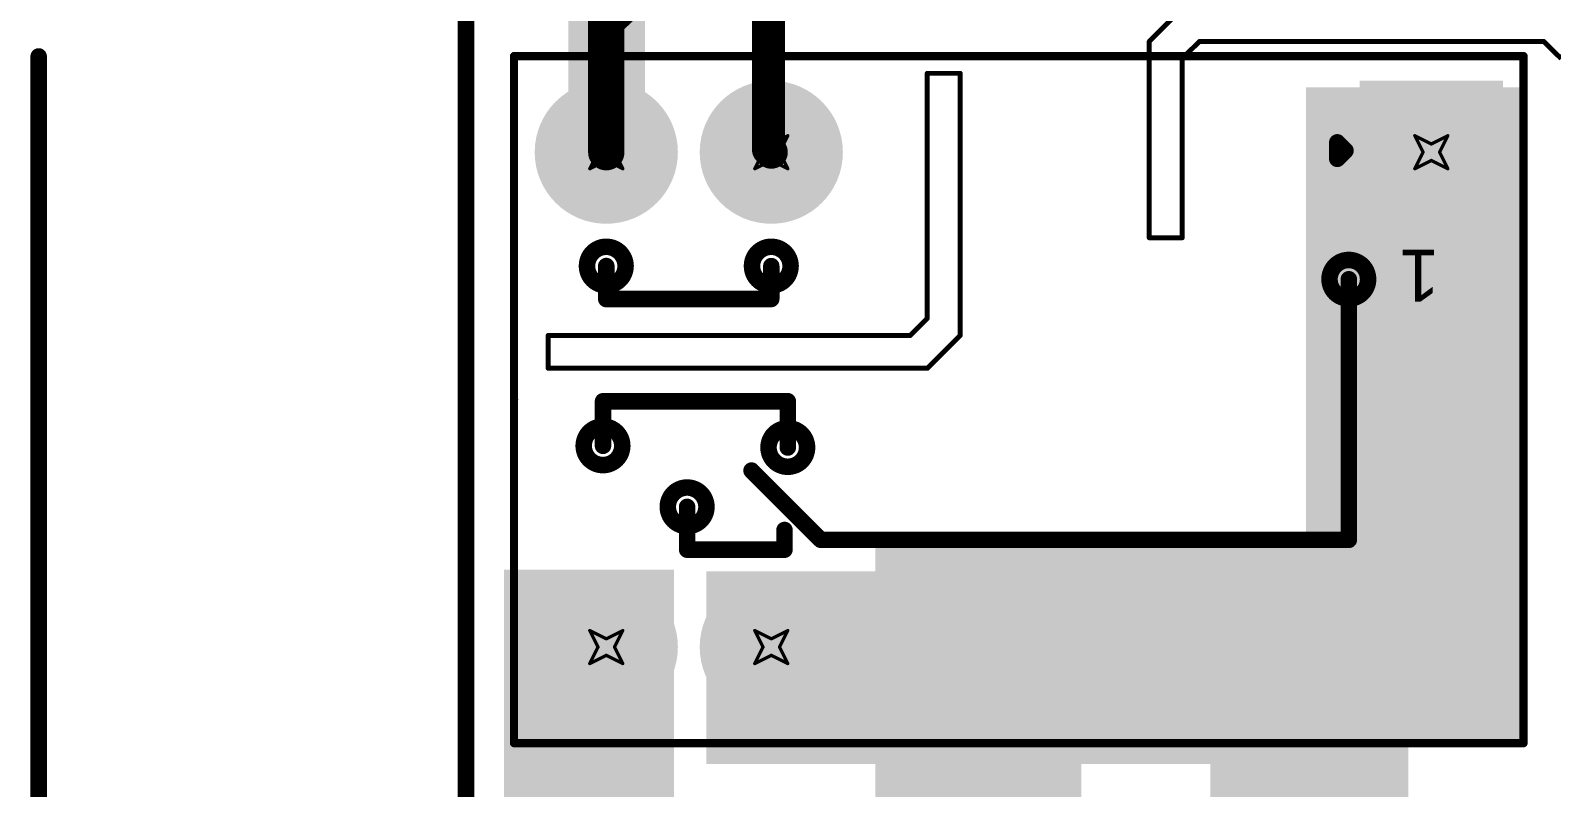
# Model space of a CAD drawing. Header units: inches. Extents: x -8 to 210, y -39 to 109.
# Drawn here: x -6.71 to 16.71, y 12.31 to 23.97 of the extents above; entities that cross this region are included whole.
import ezdxf

# ---------------------------------------------------------------- set-up
doc = ezdxf.new("R2010")
doc.units = ezdxf.units.IN
for name, color, linetype in [('Bottom Layer', 5, 'Continuous'), ('Bottom Solder', 6, 'Continuous'), ('Dimension', 6, 'Continuous'), ('Drill Drawing', 1, 'Continuous'), ('Multi-Layer', 9, 'Continuous'), ('Pad Holes', 156, 'Continuous'), ('Top Board_outline-Bottom 3D Body', 216, 'Continuous'), ('Top Layer', 1, 'Continuous'), ('Top Overlay', 2, 'Continuous'), ('Top Solder', 216, 'Continuous')]:
    doc.layers.add(name, color=color, linetype=linetype)
doc.styles.add('Arial', font='', dxfattribs={"height": 0.2})
doc.styles.get('Arial').set_extended_font_data('Arial')

# ---------------------------------------------------------------- blocks, each defined once
blk = doc.blocks.new('J102K1CS33VDC_20_83')
at = {"layer": 'Bottom Layer'}
h = blk.add_hatch(color=5, dxfattribs=at)
edge = h.paths.add_edge_path()
edge.add_arc((10.16, 7.62), 1, 0, 360)
h = blk.add_hatch(color=5, dxfattribs=at)
edge = h.paths.add_edge_path()
edge.add_arc((12.7, 7.62), 1, 0, 360)
blk.add_hatch(color=5, dxfattribs=at).paths.add_polyline_path([(1, 1), (1, -1), (-1, -1), (-1, 1)])
h = blk.add_hatch(color=5, dxfattribs=at)
edge = h.paths.add_edge_path()
edge.add_arc((10.16, 0), 1, 0, 360)
h = blk.add_hatch(color=5, dxfattribs=at)
edge = h.paths.add_edge_path()
edge.add_arc((12.7, 0), 1, 0, 360)
at = {"layer": 'Bottom Solder'}
h = blk.add_hatch(color=6, dxfattribs=at)
edge = h.paths.add_edge_path()
edge.add_arc((10.16, 7.62), 1.102, 0, 360)
h = blk.add_hatch(color=6, dxfattribs=at)
edge = h.paths.add_edge_path()
edge.add_arc((12.7, 7.62), 1.102, 0, 360)
blk.add_hatch(color=6, dxfattribs=at).paths.add_polyline_path([(1.102, 1.102), (1.102, -1.102), (-1.102, -1.102), (-1.102, 1.102)])
h = blk.add_hatch(color=6, dxfattribs=at)
edge = h.paths.add_edge_path()
edge.add_arc((10.16, 0), 1.102, 0, 360)
h = blk.add_hatch(color=6, dxfattribs=at)
edge = h.paths.add_edge_path()
edge.add_arc((12.7, 0), 1.102, 0, 360)
at = {"layer": 'Multi-Layer'}
h = blk.add_hatch(color=9, dxfattribs=at)
edge = h.paths.add_edge_path()
edge.add_arc((10.16, 7.62), 1, 0, 360)
h = blk.add_hatch(color=9, dxfattribs=at)
edge = h.paths.add_edge_path()
edge.add_arc((12.7, 7.62), 1, 0, 360)
blk.add_hatch(color=9, dxfattribs=at).paths.add_polyline_path([(1, 1), (1, -1), (-1, -1), (-1, 1)])
h = blk.add_hatch(color=9, dxfattribs=at)
edge = h.paths.add_edge_path()
edge.add_arc((10.16, 0), 1, 0, 360)
h = blk.add_hatch(color=9, dxfattribs=at)
edge = h.paths.add_edge_path()
edge.add_arc((12.7, 0), 1, 0, 360)
at = {"layer": 'Pad Holes'}
h = blk.add_hatch(color=7, dxfattribs=at)
edge = h.paths.add_edge_path()
edge.add_arc((10.16, 7.62), 0.51, 0, 360)
h = blk.add_hatch(color=7, dxfattribs=at)
edge = h.paths.add_edge_path()
edge.add_arc((12.7, 7.62), 0.51, 0, 360)
h = blk.add_hatch(color=7, dxfattribs=at)
edge = h.paths.add_edge_path()
edge.add_arc((0, 0), 0.51, 0, 360)
h = blk.add_hatch(color=7, dxfattribs=at)
edge = h.paths.add_edge_path()
edge.add_arc((10.16, 0), 0.51, 0, 360)
h = blk.add_hatch(color=7, dxfattribs=at)
edge = h.paths.add_edge_path()
edge.add_arc((12.7, 0), 0.51, 0, 360)
at = {"layer": 'Top Layer'}
h = blk.add_hatch(color=1, dxfattribs=at)
edge = h.paths.add_edge_path()
edge.add_arc((10.16, 7.62), 1, 0, 360)
h = blk.add_hatch(color=1, dxfattribs=at)
edge = h.paths.add_edge_path()
edge.add_arc((12.7, 7.62), 1, 0, 360)
blk.add_hatch(color=1, dxfattribs=at).paths.add_polyline_path([(1, 1), (1, -1), (-1, -1), (-1, 1)])
h = blk.add_hatch(color=1, dxfattribs=at)
edge = h.paths.add_edge_path()
edge.add_arc((10.16, 0), 1, 0, 360)
h = blk.add_hatch(color=1, dxfattribs=at)
edge = h.paths.add_edge_path()
edge.add_arc((12.7, 0), 1, 0, 360)
at = {"layer": 'Top Solder'}
h = blk.add_hatch(color=216, dxfattribs=at)
edge = h.paths.add_edge_path()
edge.add_arc((10.16, 7.62), 1.102, 0, 360)
h = blk.add_hatch(color=216, dxfattribs=at)
edge = h.paths.add_edge_path()
edge.add_arc((12.7, 7.62), 1.102, 0, 360)
blk.add_hatch(color=216, dxfattribs=at).paths.add_polyline_path([(1.102, 1.102), (1.102, -1.102), (-1.102, -1.102), (-1.102, 1.102)])
h = blk.add_hatch(color=216, dxfattribs=at)
edge = h.paths.add_edge_path()
edge.add_arc((10.16, 0), 1.102, 0, 360)
h = blk.add_hatch(color=216, dxfattribs=at)
edge = h.paths.add_edge_path()
edge.add_arc((12.7, 0), 1.102, 0, 360)
at = {"layer": 'Top Overlay'}
for points in [[(14.12, 9.1, 0.127, 0.127, 0), (-1.42, 9.1, 0.127, 0.127, 0)], [(-1.42, 9.1, 0.127, 0.127, 0), (-1.42, 3.81, 0.127, 0.127, 0)], [(14.12, 9.1, 0.127, 0.127, 0), (14.12, 3.81, 0.127, 0.127, 0)], [(9.398, 5.969, 0.254, 0.254, 0), (1.27, 5.969, 0.254, 0.254, 0)], [(1.27, 5.969, 0.254, 0.254, 0), (1.27, 1.956, 0.254, 0.254, 0)], [(10.465, 4.902, 0.254, 0.254, 0), (9.398, 5.969, 0.254, 0.254, 0)], [(11.455, 6.121, 0.254, 0.254, 0), (9.957, 6.121, 0.254, 0.254, 0)], [(9.957, 6.121, 0.254, 0.254, 0), (9.957, 5.817, 0.254, 0.254, 0)], [(11.455, 6.121, 0.254, 0.254, 0), (11.455, 5.461, 0.254, 0.254, 0)], [(9.906, 4.547, 0.254, 0.254, 0), (9.906, 3.835, 0.254, 0.254, 0)], [(12.751, 4.521, 0.254, 0.254, 0), (12.751, 3.835, 0.254, 0.254, 0)], [(-1.42, 3.81, 0.127, 0.127, 0), (-1.42, -1.48, 0.127, 0.127, 0)], [(12.751, 3.835, 0.254, 0.254, 0), (9.906, 3.835, 0.254, 0.254, 0)], [(14.12, 3.81, 0.127, 0.127, 0), (14.12, -1.48, 0.127, 0.127, 0)], [(12.7, 2.261, 0.254, 0.254, 0), (10.16, 2.261, 0.254, 0.254, 0)], [(10.16, 2.261, 0.254, 0.254, 0), (10.16, 1.753, 0.254, 0.254, 0)], [(12.7, 2.261, 0.254, 0.254, 0), (12.7, 1.753, 0.254, 0.254, 0)], [(1.448, 0.102, 0.254, 0.254, 0), (1.321, -0.025, 0.254, 0.254, 0)], [(1.448, -0.152, 0.254, 0.254, 0), (1.321, -0.025, 0.254, 0.254, 0)], [(1.448, 0.102, 0.254, 0.254, 0), (1.448, -0.152, 0.254, 0.254, 0)], [(14.12, -1.48, 0.127, 0.127, 0), (-1.42, -1.48, 0.127, 0.127, 0)]]:
    blk.add_lwpolyline(points, format="xyseb", dxfattribs=at)
for points in [[(-1.452, 9.1, 0.0635, 0.0635, 1), (-1.388, 9.1, 0.0635, 0.0635, 1)], [(-1.452, 9.1, 0.0635, 0.0635, 1), (-1.388, 9.1, 0.0635, 0.0635, 1)], [(14.088, 9.1, 0.0635, 0.0635, 1), (14.152, 9.1, 0.0635, 0.0635, 1)], [(14.088, 9.1, 0.0635, 0.0635, 1), (14.152, 9.1, 0.0635, 0.0635, 1)], [(1.206, 5.969, 0.127, 0.127, 1), (1.333, 5.969, 0.127, 0.127, 1)], [(1.206, 5.969, 0.127, 0.127, 1), (1.333, 5.969, 0.127, 0.127, 1)], [(9.334, 5.969, 0.127, 0.127, 1), (9.461, 5.969, 0.127, 0.127, 1)], [(9.334, 5.969, 0.127, 0.127, 1), (9.461, 5.969, 0.127, 0.127, 1)], [(9.893, 6.121, 0.127, 0.127, 1), (10.02, 6.121, 0.127, 0.127, 1)], [(9.893, 6.121, 0.127, 0.127, 1), (10.02, 6.121, 0.127, 0.127, 1)], [(11.392, 6.121, 0.127, 0.127, 1), (11.519, 6.121, 0.127, 0.127, 1)], [(11.392, 6.121, 0.127, 0.127, 1), (11.519, 6.121, 0.127, 0.127, 1)], [(9.893, 5.817, 0.127, 0.127, 1), (10.02, 5.817, 0.127, 0.127, 1)], [(11.753, 5.461, 0.254, 0.254, 1), (11.158, 5.461, 0.254, 0.254, 1)], [(11.095, 5.461, 0.127, 0.127, 1), (11.222, 5.461, 0.127, 0.127, 1)], [(11.392, 5.461, 0.127, 0.127, 1), (11.519, 5.461, 0.127, 0.127, 1)], [(11.689, 5.461, 0.127, 0.127, 1), (11.816, 5.461, 0.127, 0.127, 1)], [(10.203, 4.547, 0.254, 0.254, 1), (9.609, 4.547, 0.254, 0.254, 1)], [(10.401, 4.902, 0.127, 0.127, 1), (10.528, 4.902, 0.127, 0.127, 1)], [(13.048, 4.521, 0.254, 0.254, 1), (12.454, 4.521, 0.254, 0.254, 1)], [(9.545, 4.547, 0.127, 0.127, 1), (9.672, 4.547, 0.127, 0.127, 1)], [(9.842, 4.547, 0.127, 0.127, 1), (9.97, 4.547, 0.127, 0.127, 1)], [(10.14, 4.547, 0.127, 0.127, 1), (10.267, 4.547, 0.127, 0.127, 1)], [(12.39, 4.521, 0.127, 0.127, 1), (12.517, 4.521, 0.127, 0.127, 1)], [(12.687, 4.521, 0.127, 0.127, 1), (12.814, 4.521, 0.127, 0.127, 1)], [(12.985, 4.521, 0.127, 0.127, 1), (13.112, 4.521, 0.127, 0.127, 1)], [(-1.452, 3.81, 0.0635, 0.0635, 1), (-1.388, 3.81, 0.0635, 0.0635, 1)], [(-1.452, 3.81, 0.0635, 0.0635, 1), (-1.388, 3.81, 0.0635, 0.0635, 1)], [(9.842, 3.835, 0.127, 0.127, 1), (9.97, 3.835, 0.127, 0.127, 1)], [(9.842, 3.835, 0.127, 0.127, 1), (9.97, 3.835, 0.127, 0.127, 1)], [(12.687, 3.835, 0.127, 0.127, 1), (12.814, 3.835, 0.127, 0.127, 1)], [(12.687, 3.835, 0.127, 0.127, 1), (12.814, 3.835, 0.127, 0.127, 1)], [(14.088, 3.81, 0.0635, 0.0635, 1), (14.152, 3.81, 0.0635, 0.0635, 1)], [(14.088, 3.81, 0.0635, 0.0635, 1), (14.152, 3.81, 0.0635, 0.0635, 1)], [(1.567, 1.956, 0.254, 0.254, 1), (0.973, 1.956, 0.254, 0.254, 1)], [(10.097, 2.261, 0.127, 0.127, 1), (10.223, 2.261, 0.127, 0.127, 1)], [(10.097, 2.261, 0.127, 0.127, 1), (10.223, 2.261, 0.127, 0.127, 1)], [(12.636, 2.261, 0.127, 0.127, 1), (12.764, 2.261, 0.127, 0.127, 1)], [(12.636, 2.261, 0.127, 0.127, 1), (12.764, 2.261, 0.127, 0.127, 1)], [(10.457, 1.753, 0.254, 0.254, 1), (9.863, 1.753, 0.254, 0.254, 1)], [(12.997, 1.753, 0.254, 0.254, 1), (12.403, 1.753, 0.254, 0.254, 1)], [(0.909, 1.956, 0.127, 0.127, 1), (1.036, 1.956, 0.127, 0.127, 1)], [(1.206, 1.956, 0.127, 0.127, 1), (1.333, 1.956, 0.127, 0.127, 1)], [(1.504, 1.956, 0.127, 0.127, 1), (1.631, 1.956, 0.127, 0.127, 1)], [(9.799, 1.753, 0.127, 0.127, 1), (9.926, 1.753, 0.127, 0.127, 1)], [(10.097, 1.753, 0.127, 0.127, 1), (10.223, 1.753, 0.127, 0.127, 1)], [(10.394, 1.753, 0.127, 0.127, 1), (10.521, 1.753, 0.127, 0.127, 1)], [(12.339, 1.753, 0.127, 0.127, 1), (12.466, 1.753, 0.127, 0.127, 1)], [(12.636, 1.753, 0.127, 0.127, 1), (12.764, 1.753, 0.127, 0.127, 1)], [(12.934, 1.753, 0.127, 0.127, 1), (13.061, 1.753, 0.127, 0.127, 1)], [(1.257, -0.025, 0.127, 0.127, 1), (1.384, -0.025, 0.127, 0.127, 1)], [(1.257, -0.025, 0.127, 0.127, 1), (1.384, -0.025, 0.127, 0.127, 1)], [(1.384, 0.102, 0.127, 0.127, 1), (1.511, 0.102, 0.127, 0.127, 1)], [(1.384, 0.102, 0.127, 0.127, 1), (1.511, 0.102, 0.127, 0.127, 1)], [(1.384, -0.152, 0.127, 0.127, 1), (1.511, -0.152, 0.127, 0.127, 1)], [(1.384, -0.152, 0.127, 0.127, 1), (1.511, -0.152, 0.127, 0.127, 1)], [(-1.452, -1.48, 0.0635, 0.0635, 1), (-1.388, -1.48, 0.0635, 0.0635, 1)], [(-1.452, -1.48, 0.0635, 0.0635, 1), (-1.388, -1.48, 0.0635, 0.0635, 1)], [(14.088, -1.48, 0.0635, 0.0635, 1), (14.152, -1.48, 0.0635, 0.0635, 1)], [(14.088, -1.48, 0.0635, 0.0635, 1), (14.152, -1.48, 0.0635, 0.0635, 1)]]:
    blk.add_lwpolyline(points, format="xyseb", close=True, dxfattribs=at)
at = {"layer": 'Top Overlay', "style": 'Arial'}
blk.add_text('1', height=0.8, dxfattribs=at).set_placement((-0.127, 1.499))

msp = doc.modelspace()

# ---------------------------------------------------------------- hatches: boundary and pattern name
at = {"layer": 'Bottom Layer'}
for points in [[(1.575, 21.59), (2.755, 21.59), (2.755, 25.24), (1.575, 25.24)], [(3.7, 12.675), (14.503, 12.675), (14.503, 15.646), (3.7, 15.646)], [(11.455, 5.385), (14.503, 5.385), (14.503, 15.646), (11.455, 15.646)]]:
    msp.add_hatch(color=5, dxfattribs=at).paths.add_polyline_path(points)
at = {"layer": 'Top Layer'}
for points in [[(12.929, 14.808), (16.256, 14.808), (16.256, 23.098), (12.929, 23.098)], [(6.299, 13.03), (16.256, 13.03), (16.256, 16.205), (6.299, 16.205)], [(6.299, 5.358), (9.474, 5.358), (9.474, 16.205), (6.299, 16.205)], [(0.584, 5.358), (3.2, 5.358), (3.2, 15.672), (0.584, 15.672)]]:
    msp.add_hatch(color=1, dxfattribs=at).paths.add_polyline_path(points)

# ---------------------------------------------------------------- linework, layer by layer
at = {"layer": 'Bottom Layer'}
msp.add_line((0, 0.686), (0, 24.841), dxfattribs=at)
for points in [[(4.655, 22.142, 0.508, 0.508, 0), (4.655, 24.79, 0.508, 0.508, 0)], [(4.655, 22.142, 0.508, 0.508, 0), (4.699, 22.098, 0.508, 0.508, 0)]]:
    msp.add_lwpolyline(points, format="xyseb", dxfattribs=at)
for points in [[(4.528, 22.142, 0.254, 0.254, 1), (4.782, 22.142, 0.254, 0.254, 1)], [(4.528, 22.142, 0.254, 0.254, 1), (4.782, 22.142, 0.254, 0.254, 1)], [(4.572, 22.098, 0.254, 0.254, 1), (4.826, 22.098, 0.254, 0.254, 1)]]:
    msp.add_lwpolyline(points, format="xyseb", close=True, dxfattribs=at)
at = {"layer": 'Dimension'}
msp.add_lwpolyline([(-6.579, 0, 0.254, 0.254, 0), (-6.579, 23.573, 0.254, 0.254, 0)], format="xyseb", dxfattribs=at)
msp.add_lwpolyline([(-6.642, 23.573, 0.127, 0.127, 1), (-6.515, 23.573, 0.127, 0.127, 1)], format="xyseb", close=True, dxfattribs=at)
at = {"layer": 'Drill Drawing'}
for points in [[(1.905, 22.352, 0.0508, 0.0508, 0), (2.159, 22.225, 0.0508, 0.0508, 0)], [(1.905, 22.352, 0.0508, 0.0508, 0), (2.032, 22.098, 0.0508, 0.0508, 0)], [(2.159, 22.225, 0.0508, 0.0508, 0), (2.413, 22.352, 0.0508, 0.0508, 0)], [(2.286, 22.098, 0.0508, 0.0508, 0), (2.413, 22.352, 0.0508, 0.0508, 0)], [(4.445, 22.352, 0.0508, 0.0508, 0), (4.699, 22.225, 0.0508, 0.0508, 0)], [(4.445, 22.352, 0.0508, 0.0508, 0), (4.572, 22.098, 0.0508, 0.0508, 0)], [(4.699, 22.225, 0.0508, 0.0508, 0), (4.953, 22.352, 0.0508, 0.0508, 0)], [(4.826, 22.098, 0.0508, 0.0508, 0), (4.953, 22.352, 0.0508, 0.0508, 0)], [(14.605, 22.352, 0.0508, 0.0508, 0), (14.859, 22.225, 0.0508, 0.0508, 0)], [(14.605, 22.352, 0.0508, 0.0508, 0), (14.732, 22.098, 0.0508, 0.0508, 0)], [(14.859, 22.225, 0.0508, 0.0508, 0), (15.113, 22.352, 0.0508, 0.0508, 0)], [(14.986, 22.098, 0.0508, 0.0508, 0), (15.113, 22.352, 0.0508, 0.0508, 0)], [(1.905, 21.844, 0.0508, 0.0508, 0), (2.032, 22.098, 0.0508, 0.0508, 0)], [(2.286, 22.098, 0.0508, 0.0508, 0), (2.413, 21.844, 0.0508, 0.0508, 0)], [(4.445, 21.844, 0.0508, 0.0508, 0), (4.572, 22.098, 0.0508, 0.0508, 0)], [(4.826, 22.098, 0.0508, 0.0508, 0), (4.953, 21.844, 0.0508, 0.0508, 0)], [(14.605, 21.844, 0.0508, 0.0508, 0), (14.732, 22.098, 0.0508, 0.0508, 0)], [(14.986, 22.098, 0.0508, 0.0508, 0), (15.113, 21.844, 0.0508, 0.0508, 0)], [(1.905, 21.844, 0.0508, 0.0508, 0), (2.159, 21.971, 0.0508, 0.0508, 0)], [(2.159, 21.971, 0.0508, 0.0508, 0), (2.413, 21.844, 0.0508, 0.0508, 0)], [(4.445, 21.844, 0.0508, 0.0508, 0), (4.699, 21.971, 0.0508, 0.0508, 0)], [(4.699, 21.971, 0.0508, 0.0508, 0), (4.953, 21.844, 0.0508, 0.0508, 0)], [(14.605, 21.844, 0.0508, 0.0508, 0), (14.859, 21.971, 0.0508, 0.0508, 0)], [(14.859, 21.971, 0.0508, 0.0508, 0), (15.113, 21.844, 0.0508, 0.0508, 0)], [(1.905, 14.732, 0.0508, 0.0508, 0), (2.159, 14.605, 0.0508, 0.0508, 0)], [(1.905, 14.732, 0.0508, 0.0508, 0), (2.032, 14.478, 0.0508, 0.0508, 0)], [(2.159, 14.605, 0.0508, 0.0508, 0), (2.413, 14.732, 0.0508, 0.0508, 0)], [(2.286, 14.478, 0.0508, 0.0508, 0), (2.413, 14.732, 0.0508, 0.0508, 0)], [(4.445, 14.732, 0.0508, 0.0508, 0), (4.699, 14.605, 0.0508, 0.0508, 0)], [(4.445, 14.732, 0.0508, 0.0508, 0), (4.572, 14.478, 0.0508, 0.0508, 0)], [(4.699, 14.605, 0.0508, 0.0508, 0), (4.953, 14.732, 0.0508, 0.0508, 0)], [(4.826, 14.478, 0.0508, 0.0508, 0), (4.953, 14.732, 0.0508, 0.0508, 0)], [(1.905, 14.224, 0.0508, 0.0508, 0), (2.032, 14.478, 0.0508, 0.0508, 0)], [(1.905, 14.224, 0.0508, 0.0508, 0), (2.159, 14.351, 0.0508, 0.0508, 0)], [(2.159, 14.351, 0.0508, 0.0508, 0), (2.413, 14.224, 0.0508, 0.0508, 0)], [(2.286, 14.478, 0.0508, 0.0508, 0), (2.413, 14.224, 0.0508, 0.0508, 0)], [(4.445, 14.224, 0.0508, 0.0508, 0), (4.572, 14.478, 0.0508, 0.0508, 0)], [(4.445, 14.224, 0.0508, 0.0508, 0), (4.699, 14.351, 0.0508, 0.0508, 0)], [(4.699, 14.351, 0.0508, 0.0508, 0), (4.953, 14.224, 0.0508, 0.0508, 0)], [(4.826, 14.478, 0.0508, 0.0508, 0), (4.953, 14.224, 0.0508, 0.0508, 0)]]:
    msp.add_lwpolyline(points, format="xyseb", dxfattribs=at)
for points in [[(1.892, 22.352, 0.0254, 0.0254, 1), (1.918, 22.352, 0.0254, 0.0254, 1)], [(1.892, 22.352, 0.0254, 0.0254, 1), (1.918, 22.352, 0.0254, 0.0254, 1)], [(2.146, 22.225, 0.0254, 0.0254, 1), (2.172, 22.225, 0.0254, 0.0254, 1)], [(2.146, 22.225, 0.0254, 0.0254, 1), (2.172, 22.225, 0.0254, 0.0254, 1)], [(2.4, 22.352, 0.0254, 0.0254, 1), (2.426, 22.352, 0.0254, 0.0254, 1)], [(2.4, 22.352, 0.0254, 0.0254, 1), (2.426, 22.352, 0.0254, 0.0254, 1)], [(4.432, 22.352, 0.0254, 0.0254, 1), (4.458, 22.352, 0.0254, 0.0254, 1)], [(4.432, 22.352, 0.0254, 0.0254, 1), (4.458, 22.352, 0.0254, 0.0254, 1)], [(4.686, 22.225, 0.0254, 0.0254, 1), (4.712, 22.225, 0.0254, 0.0254, 1)], [(4.686, 22.225, 0.0254, 0.0254, 1), (4.712, 22.225, 0.0254, 0.0254, 1)], [(4.94, 22.352, 0.0254, 0.0254, 1), (4.966, 22.352, 0.0254, 0.0254, 1)], [(4.94, 22.352, 0.0254, 0.0254, 1), (4.966, 22.352, 0.0254, 0.0254, 1)], [(14.592, 22.352, 0.0254, 0.0254, 1), (14.618, 22.352, 0.0254, 0.0254, 1)], [(14.592, 22.352, 0.0254, 0.0254, 1), (14.618, 22.352, 0.0254, 0.0254, 1)], [(14.846, 22.225, 0.0254, 0.0254, 1), (14.872, 22.225, 0.0254, 0.0254, 1)], [(14.846, 22.225, 0.0254, 0.0254, 1), (14.872, 22.225, 0.0254, 0.0254, 1)], [(15.1, 22.352, 0.0254, 0.0254, 1), (15.126, 22.352, 0.0254, 0.0254, 1)], [(15.1, 22.352, 0.0254, 0.0254, 1), (15.126, 22.352, 0.0254, 0.0254, 1)], [(2.019, 22.098, 0.0254, 0.0254, 1), (2.045, 22.098, 0.0254, 0.0254, 1)], [(2.019, 22.098, 0.0254, 0.0254, 1), (2.045, 22.098, 0.0254, 0.0254, 1)], [(2.273, 22.098, 0.0254, 0.0254, 1), (2.299, 22.098, 0.0254, 0.0254, 1)], [(2.273, 22.098, 0.0254, 0.0254, 1), (2.299, 22.098, 0.0254, 0.0254, 1)], [(4.559, 22.098, 0.0254, 0.0254, 1), (4.585, 22.098, 0.0254, 0.0254, 1)], [(4.559, 22.098, 0.0254, 0.0254, 1), (4.585, 22.098, 0.0254, 0.0254, 1)], [(4.813, 22.098, 0.0254, 0.0254, 1), (4.839, 22.098, 0.0254, 0.0254, 1)], [(4.813, 22.098, 0.0254, 0.0254, 1), (4.839, 22.098, 0.0254, 0.0254, 1)], [(14.719, 22.098, 0.0254, 0.0254, 1), (14.745, 22.098, 0.0254, 0.0254, 1)], [(14.719, 22.098, 0.0254, 0.0254, 1), (14.745, 22.098, 0.0254, 0.0254, 1)], [(14.973, 22.098, 0.0254, 0.0254, 1), (14.999, 22.098, 0.0254, 0.0254, 1)], [(14.973, 22.098, 0.0254, 0.0254, 1), (14.999, 22.098, 0.0254, 0.0254, 1)], [(1.892, 21.844, 0.0254, 0.0254, 1), (1.918, 21.844, 0.0254, 0.0254, 1)], [(1.892, 21.844, 0.0254, 0.0254, 1), (1.918, 21.844, 0.0254, 0.0254, 1)], [(2.146, 21.971, 0.0254, 0.0254, 1), (2.172, 21.971, 0.0254, 0.0254, 1)], [(2.146, 21.971, 0.0254, 0.0254, 1), (2.172, 21.971, 0.0254, 0.0254, 1)], [(2.4, 21.844, 0.0254, 0.0254, 1), (2.426, 21.844, 0.0254, 0.0254, 1)], [(2.4, 21.844, 0.0254, 0.0254, 1), (2.426, 21.844, 0.0254, 0.0254, 1)], [(4.432, 21.844, 0.0254, 0.0254, 1), (4.458, 21.844, 0.0254, 0.0254, 1)], [(4.432, 21.844, 0.0254, 0.0254, 1), (4.458, 21.844, 0.0254, 0.0254, 1)], [(4.686, 21.971, 0.0254, 0.0254, 1), (4.712, 21.971, 0.0254, 0.0254, 1)], [(4.686, 21.971, 0.0254, 0.0254, 1), (4.712, 21.971, 0.0254, 0.0254, 1)], [(4.94, 21.844, 0.0254, 0.0254, 1), (4.966, 21.844, 0.0254, 0.0254, 1)], [(4.94, 21.844, 0.0254, 0.0254, 1), (4.966, 21.844, 0.0254, 0.0254, 1)], [(14.592, 21.844, 0.0254, 0.0254, 1), (14.618, 21.844, 0.0254, 0.0254, 1)], [(14.592, 21.844, 0.0254, 0.0254, 1), (14.618, 21.844, 0.0254, 0.0254, 1)], [(14.846, 21.971, 0.0254, 0.0254, 1), (14.872, 21.971, 0.0254, 0.0254, 1)], [(14.846, 21.971, 0.0254, 0.0254, 1), (14.872, 21.971, 0.0254, 0.0254, 1)], [(15.1, 21.844, 0.0254, 0.0254, 1), (15.126, 21.844, 0.0254, 0.0254, 1)], [(15.1, 21.844, 0.0254, 0.0254, 1), (15.126, 21.844, 0.0254, 0.0254, 1)], [(1.892, 14.732, 0.0254, 0.0254, 1), (1.918, 14.732, 0.0254, 0.0254, 1)], [(1.892, 14.732, 0.0254, 0.0254, 1), (1.918, 14.732, 0.0254, 0.0254, 1)], [(2.4, 14.732, 0.0254, 0.0254, 1), (2.426, 14.732, 0.0254, 0.0254, 1)], [(2.4, 14.732, 0.0254, 0.0254, 1), (2.426, 14.732, 0.0254, 0.0254, 1)], [(4.432, 14.732, 0.0254, 0.0254, 1), (4.458, 14.732, 0.0254, 0.0254, 1)], [(4.432, 14.732, 0.0254, 0.0254, 1), (4.458, 14.732, 0.0254, 0.0254, 1)], [(4.94, 14.732, 0.0254, 0.0254, 1), (4.966, 14.732, 0.0254, 0.0254, 1)], [(4.94, 14.732, 0.0254, 0.0254, 1), (4.966, 14.732, 0.0254, 0.0254, 1)], [(2.146, 14.605, 0.0254, 0.0254, 1), (2.172, 14.605, 0.0254, 0.0254, 1)], [(2.146, 14.605, 0.0254, 0.0254, 1), (2.172, 14.605, 0.0254, 0.0254, 1)], [(4.686, 14.605, 0.0254, 0.0254, 1), (4.712, 14.605, 0.0254, 0.0254, 1)], [(4.686, 14.605, 0.0254, 0.0254, 1), (4.712, 14.605, 0.0254, 0.0254, 1)], [(2.019, 14.478, 0.0254, 0.0254, 1), (2.045, 14.478, 0.0254, 0.0254, 1)], [(2.019, 14.478, 0.0254, 0.0254, 1), (2.045, 14.478, 0.0254, 0.0254, 1)], [(2.146, 14.351, 0.0254, 0.0254, 1), (2.172, 14.351, 0.0254, 0.0254, 1)], [(2.146, 14.351, 0.0254, 0.0254, 1), (2.172, 14.351, 0.0254, 0.0254, 1)], [(2.273, 14.478, 0.0254, 0.0254, 1), (2.299, 14.478, 0.0254, 0.0254, 1)], [(2.273, 14.478, 0.0254, 0.0254, 1), (2.299, 14.478, 0.0254, 0.0254, 1)], [(4.559, 14.478, 0.0254, 0.0254, 1), (4.585, 14.478, 0.0254, 0.0254, 1)], [(4.559, 14.478, 0.0254, 0.0254, 1), (4.585, 14.478, 0.0254, 0.0254, 1)], [(4.686, 14.351, 0.0254, 0.0254, 1), (4.712, 14.351, 0.0254, 0.0254, 1)], [(4.686, 14.351, 0.0254, 0.0254, 1), (4.712, 14.351, 0.0254, 0.0254, 1)], [(4.813, 14.478, 0.0254, 0.0254, 1), (4.839, 14.478, 0.0254, 0.0254, 1)], [(4.813, 14.478, 0.0254, 0.0254, 1), (4.839, 14.478, 0.0254, 0.0254, 1)], [(1.892, 14.224, 0.0254, 0.0254, 1), (1.918, 14.224, 0.0254, 0.0254, 1)], [(1.892, 14.224, 0.0254, 0.0254, 1), (1.918, 14.224, 0.0254, 0.0254, 1)], [(2.4, 14.224, 0.0254, 0.0254, 1), (2.426, 14.224, 0.0254, 0.0254, 1)], [(2.4, 14.224, 0.0254, 0.0254, 1), (2.426, 14.224, 0.0254, 0.0254, 1)], [(4.432, 14.224, 0.0254, 0.0254, 1), (4.458, 14.224, 0.0254, 0.0254, 1)], [(4.432, 14.224, 0.0254, 0.0254, 1), (4.458, 14.224, 0.0254, 0.0254, 1)], [(4.94, 14.224, 0.0254, 0.0254, 1), (4.966, 14.224, 0.0254, 0.0254, 1)], [(4.94, 14.224, 0.0254, 0.0254, 1), (4.966, 14.224, 0.0254, 0.0254, 1)]]:
    msp.add_lwpolyline(points, format="xyseb", close=True, dxfattribs=at)
at = {"layer": 'Multi-Layer'}
for p, q in [((10.517, 23.803), (11.021, 24.308)), ((10.517, 20.781), (10.517, 23.803)), ((11.288, 23.803), (11.025, 23.54)), ((16.593, 23.803), (11.288, 23.803)), ((16.857, 23.54), (16.593, 23.803)), ((11.025, 23.54), (11.025, 20.781)), ((7.099, 19.538), (7.099, 23.313)), ((7.099, 23.313), (7.607, 23.313)), ((7.607, 23.313), (7.607, 19.275)), ((11.025, 20.781), (10.517, 20.781)), ((6.836, 19.275), (7.099, 19.538)), ((1.264, 18.771), (1.264, 19.275)), ((1.264, 19.275), (6.836, 19.275)), ((7.607, 19.275), (7.103, 18.771)), ((7.103, 18.771), (1.264, 18.771))]:
    msp.add_line(p, q, dxfattribs=at)
at = {"layer": 'Top Board_outline-Bottom 3D Body'}
for points in [[(0, 62.484, 0.254, 0.254, 0), (0, 0, 0.254, 0.254, 0)], [(10.517, 23.803, 0.0762, 0.0762, 0), (11.021, 24.308, 0.0762, 0.0762, 0)], [(10.517, 20.781, 0.0762, 0.0762, 0), (10.517, 23.803, 0.0762, 0.0762, 0)], [(11.025, 23.54, 0.0762, 0.0762, 0), (11.288, 23.803, 0.0762, 0.0762, 0)], [(11.288, 23.803, 0.0762, 0.0762, 0), (16.593, 23.803, 0.0762, 0.0762, 0)], [(16.593, 23.803, 0.0762, 0.0762, 0), (16.857, 23.54, 0.0762, 0.0762, 0)], [(11.025, 20.781, 0.0762, 0.0762, 0), (11.025, 23.54, 0.0762, 0.0762, 0)], [(7.099, 19.538, 0.0762, 0.0762, 0), (7.099, 23.313, 0.0762, 0.0762, 0)], [(7.099, 23.313, 0.0762, 0.0762, 0), (7.607, 23.313, 0.0762, 0.0762, 0)], [(7.607, 19.275, 0.0762, 0.0762, 0), (7.607, 23.313, 0.0762, 0.0762, 0)], [(10.517, 20.781, 0.0762, 0.0762, 0), (11.025, 20.781, 0.0762, 0.0762, 0)], [(6.836, 19.275, 0.0762, 0.0762, 0), (7.099, 19.538, 0.0762, 0.0762, 0)], [(1.264, 18.771, 0.0762, 0.0762, 0), (1.264, 19.275, 0.0762, 0.0762, 0)], [(1.264, 19.275, 0.0762, 0.0762, 0), (6.836, 19.275, 0.0762, 0.0762, 0)], [(7.103, 18.771, 0.0762, 0.0762, 0), (7.607, 19.275, 0.0762, 0.0762, 0)], [(1.264, 18.771, 0.0762, 0.0762, 0), (7.103, 18.771, 0.0762, 0.0762, 0)]]:
    msp.add_lwpolyline(points, format="xyseb", dxfattribs=at)
for points in [[(10.498, 23.803, 0.0381, 0.0381, 1), (10.536, 23.803, 0.0381, 0.0381, 1)], [(10.498, 23.803, 0.0381, 0.0381, 1), (10.536, 23.803, 0.0381, 0.0381, 1)], [(11.269, 23.803, 0.0381, 0.0381, 1), (11.307, 23.803, 0.0381, 0.0381, 1)], [(11.269, 23.803, 0.0381, 0.0381, 1), (11.307, 23.803, 0.0381, 0.0381, 1)], [(16.574, 23.803, 0.0381, 0.0381, 1), (16.612, 23.803, 0.0381, 0.0381, 1)], [(16.574, 23.803, 0.0381, 0.0381, 1), (16.612, 23.803, 0.0381, 0.0381, 1)], [(11.006, 23.54, 0.0381, 0.0381, 1), (11.044, 23.54, 0.0381, 0.0381, 1)], [(11.006, 23.54, 0.0381, 0.0381, 1), (11.044, 23.54, 0.0381, 0.0381, 1)], [(7.08, 23.313, 0.0381, 0.0381, 1), (7.118, 23.313, 0.0381, 0.0381, 1)], [(7.08, 23.313, 0.0381, 0.0381, 1), (7.118, 23.313, 0.0381, 0.0381, 1)], [(7.588, 23.313, 0.0381, 0.0381, 1), (7.626, 23.313, 0.0381, 0.0381, 1)], [(7.588, 23.313, 0.0381, 0.0381, 1), (7.626, 23.313, 0.0381, 0.0381, 1)], [(10.498, 20.781, 0.0381, 0.0381, 1), (10.536, 20.781, 0.0381, 0.0381, 1)], [(10.498, 20.781, 0.0381, 0.0381, 1), (10.536, 20.781, 0.0381, 0.0381, 1)], [(11.006, 20.781, 0.0381, 0.0381, 1), (11.044, 20.781, 0.0381, 0.0381, 1)], [(11.006, 20.781, 0.0381, 0.0381, 1), (11.044, 20.781, 0.0381, 0.0381, 1)], [(7.08, 19.538, 0.0381, 0.0381, 1), (7.118, 19.538, 0.0381, 0.0381, 1)], [(7.08, 19.538, 0.0381, 0.0381, 1), (7.118, 19.538, 0.0381, 0.0381, 1)], [(1.245, 19.275, 0.0381, 0.0381, 1), (1.283, 19.275, 0.0381, 0.0381, 1)], [(1.245, 19.275, 0.0381, 0.0381, 1), (1.283, 19.275, 0.0381, 0.0381, 1)], [(6.817, 19.275, 0.0381, 0.0381, 1), (6.855, 19.275, 0.0381, 0.0381, 1)], [(6.817, 19.275, 0.0381, 0.0381, 1), (6.855, 19.275, 0.0381, 0.0381, 1)], [(7.588, 19.275, 0.0381, 0.0381, 1), (7.626, 19.275, 0.0381, 0.0381, 1)], [(7.588, 19.275, 0.0381, 0.0381, 1), (7.626, 19.275, 0.0381, 0.0381, 1)], [(1.245, 18.771, 0.0381, 0.0381, 1), (1.283, 18.771, 0.0381, 0.0381, 1)], [(1.245, 18.771, 0.0381, 0.0381, 1), (1.283, 18.771, 0.0381, 0.0381, 1)], [(7.084, 18.771, 0.0381, 0.0381, 1), (7.122, 18.771, 0.0381, 0.0381, 1)], [(7.084, 18.771, 0.0381, 0.0381, 1), (7.122, 18.771, 0.0381, 0.0381, 1)]]:
    msp.add_lwpolyline(points, format="xyseb", close=True, dxfattribs=at)
at = {"layer": 'Top Layer'}
msp.add_line((0, 0.686), (0, 24.841), dxfattribs=at)
for points in [[(2.159, 24.108, 0.559, 0.559, 0), (2.918, 24.867, 0.559, 0.559, 0)], [(2.159, 22.098, 0.559, 0.559, 0), (2.159, 24.108, 0.559, 0.559, 0)]]:
    msp.add_lwpolyline(points, format="xyseb", dxfattribs=at)
for points in [[(2.019, 24.108, 0.279, 0.279, 1), (2.299, 24.108, 0.279, 0.279, 1)], [(2.019, 24.108, 0.279, 0.279, 1), (2.299, 24.108, 0.279, 0.279, 1)], [(2.019, 22.098, 0.279, 0.279, 1), (2.299, 22.098, 0.279, 0.279, 1)]]:
    msp.add_lwpolyline(points, format="xyseb", close=True, dxfattribs=at)

# ---------------------------------------------------------------- block references
at = {"rotation": 180}
msp.add_blockref('J102K1CS33VDC_20_83', (14.859, 22.098), dxfattribs=at)

doc.saveas('drawing.dxf')
